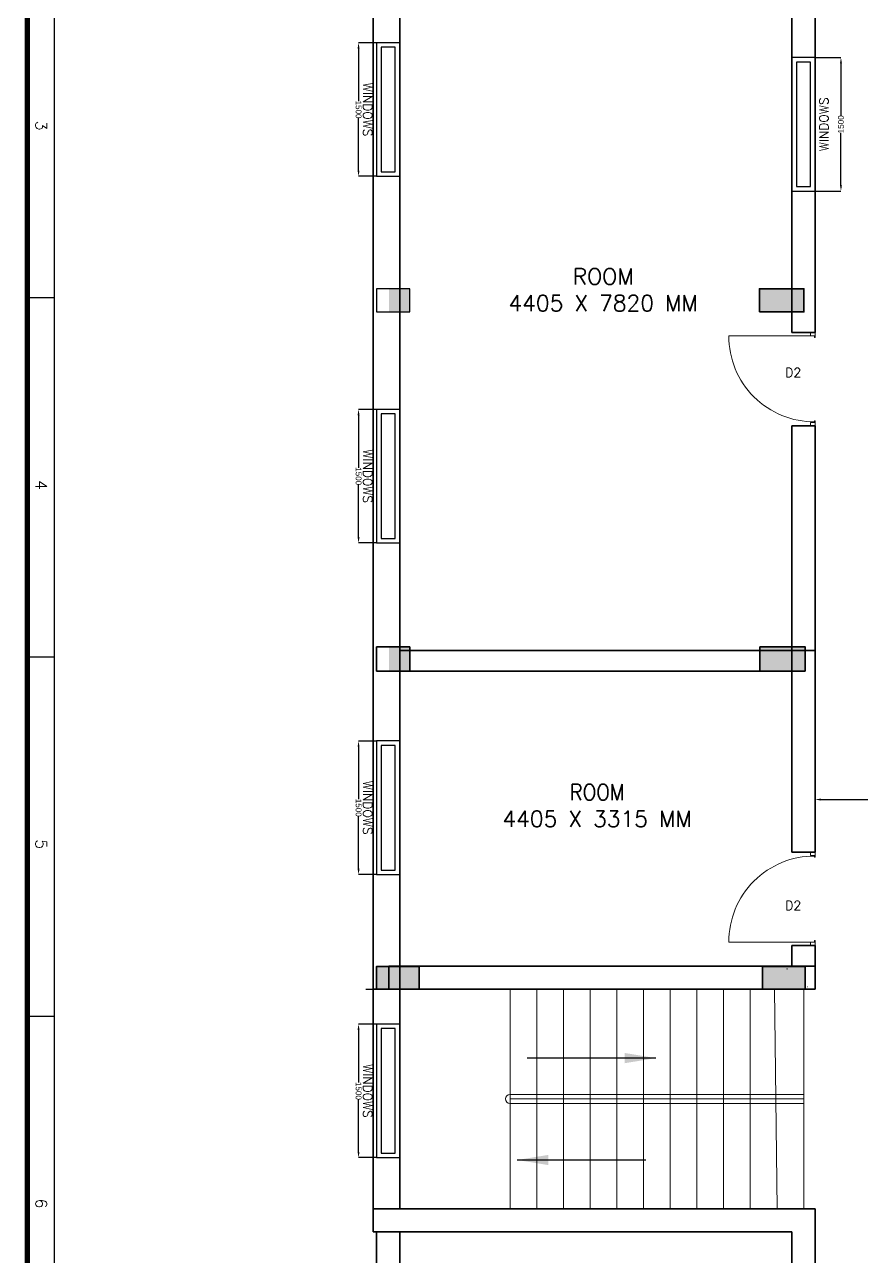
# Model space of a CAD drawing. Extents: x -29638 to 39922, y -31742 to 20224.
# Drawn here: x 6514 to 15916, y -6149 to 7692 of the extents above; entities that cross this region are included whole.
import ezdxf
from ezdxf.enums import TextEntityAlignment as Align

# ---------------------------------------------------------------- set-up
doc = ezdxf.new("R2010")
doc.units = 0
doc.header["$LTSCALE"] = 0.5
doc.header["$MEASUREMENT"] = 0
doc.header["$PDMODE"] = 32
for name, color, linetype, lineweight in [('1050x2100 Door', 6, 'Continuous', 5), ('COL', 1, 'Continuous', 35), ('SILL', 8, 'Continuous', 13), ('wall-1', 7, 'Continuous', 35)]:
    doc.layers.add(name, color=color, linetype=linetype, lineweight=lineweight)
for name, color, linetype in [('Asbuilt', 7, 'Continuous'), ('PDF_Text', 5, 'Continuous'), ('SA-FUR', 3, 'Continuous'), ('TITLE', 7, 'Continuous')]:
    doc.layers.add(name, color=color, linetype=linetype)
doc.styles.add('RomanS', font='romans.shx')
doc.styles.get("Standard").update_dxf_attribs({"font": 'arial.ttf'})
doc.dimstyles.new('Sa-dim', dxfattribs={"dimtxt": 65, "dimasz": 65, "dimexe": 0, "dimexo": 0, "dimtad": 0, "dimdec": 0, "dimdsep": 46, "dimtxsty": 'Standard', "dimcen": 0, "dimclrd": 7, "dimclre": 7, "dimclrt": 1, "dimadec": 0, "dimazin": 0, "dimtfac": 1, "dimtdec": 0, "dimtmove": 0, "dimatfit": 3, "dimfxl": 1, "dimarcsym": 0})

# ---------------------------------------------------------------- blocks, each defined once
blk = doc.blocks.new('1050x2100')
at = {"layer": '1050x2100 Door'}
for p, q in [((289972, 46662), (289972, 46712)), ((289972, 46712), (290030, 46712)), ((289972, 46662), (289972, 46712)), ((289972, 46662), (290010, 46662)), ((290010, 46662), (290010, 46705)), ((290010, 46705), (290030, 46705)), ((290030, 46705), (290030, 46712)), ((291022, 46712), (290964, 46712)), ((290964, 46705), (290964, 46712)), ((290984, 46705), (290964, 46705)), ((290984, 46662), (290984, 46705)), ((291022, 46662), (290984, 46662)), ((290984, 46662), (290984, 45744)), ((291022, 46662), (291022, 46712))]:
    blk.add_line(p, q, dxfattribs=at)
blk.add_arc((290976, 46703), 959, 179.4701, 270.4563, dxfattribs=at)
blk = doc.blocks.new('*U71')
at = {"color": 5}
blk.add_wipeout([(50, 400), (50, 240), (1450, 240), (1450, 400)], dxfattribs=at)
blk.add_wipeout([(0, 450), (0, 190), (1500, 190), (1500, 450)], dxfattribs=at)
for points in [[(0, 450), (0, 190), (1500, 190), (1500, 450)], [(50, 400), (50, 240), (1450, 240), (1450, 400)]]:
    blk.add_lwpolyline(points, close=True, dxfattribs=at)
blk = doc.blocks.new('*D100')
at = {"layer": 'Defpoints', "color": 0}
for p in [(15396, 7322), (15687, 7322), (15396, 5822)]:
    blk.add_point(p, dxfattribs=at)
at = {"layer": 'SA-FUR', "color": 7, "lineweight": -2}
for p, q in [((15396, 7322), (15687, 7322)), ((15687, 7257), (15687, 6666)), ((15687, 5887), (15687, 6477)), ((15396, 5822), (15687, 5822))]:
    blk.add_line(p, q, dxfattribs=at)
at = {"layer": 'SA-FUR', "color": 7}
for points in [[(15676, 7257), (15698, 7257), (15687, 7322)], [(15676, 5887), (15698, 5887), (15687, 5822)]]:
    blk.add_solid(points, dxfattribs=at)
at = {"layer": 'SA-FUR', "color": 1, "insert": (15687, 6572), "char_height": 65, "attachment_point": 5, "rotation": 90}
blk.add_mtext('1500', dxfattribs=at)
blk = doc.blocks.new('*D103')
at = {"layer": 'Defpoints', "color": 0}
for p in [(10266, -3540), (10469, -3540), (10469, -5040)]:
    blk.add_point(p, dxfattribs=at)
at = {"layer": 'SA-FUR', "color": 7, "lineweight": -2}
for p, q in [((10469, -3540), (10266, -3540)), ((10266, -3605), (10266, -4195)), ((10266, -4975), (10266, -4384)), ((10469, -5040), (10266, -5040))]:
    blk.add_line(p, q, dxfattribs=at)
at = {"layer": 'SA-FUR', "color": 7}
for points in [[(10255, -3605), (10277, -3605), (10266, -3540)], [(10255, -4975), (10277, -4975), (10266, -5040)]]:
    blk.add_solid(points, dxfattribs=at)
at = {"layer": 'SA-FUR', "color": 1, "insert": (10266, -4290), "char_height": 65, "attachment_point": 5, "rotation": 270}
blk.add_mtext('1500', dxfattribs=at)
blk = doc.blocks.new('*D104')
at = {"layer": 'Defpoints', "color": 0}
for p in [(10266, -358), (10469, -358), (10469, -1858)]:
    blk.add_point(p, dxfattribs=at)
at = {"layer": 'SA-FUR', "color": 7, "lineweight": -2}
for p, q in [((10469, -358), (10266, -358)), ((10266, -423), (10266, -1013)), ((10266, -1793), (10266, -1202)), ((10469, -1858), (10266, -1858))]:
    blk.add_line(p, q, dxfattribs=at)
at = {"layer": 'SA-FUR', "color": 7}
for points in [[(10255, -423), (10277, -423), (10266, -358)], [(10255, -1793), (10277, -1793), (10266, -1858)]]:
    blk.add_solid(points, dxfattribs=at)
at = {"layer": 'SA-FUR', "color": 1, "insert": (10266, -1108), "char_height": 65, "attachment_point": 5, "rotation": 270}
blk.add_mtext('1500', dxfattribs=at)
blk = doc.blocks.new('*D105')
at = {"layer": 'Defpoints', "color": 0}
for p in [(10266, 3368), (10469, 3368), (10469, 1868)]:
    blk.add_point(p, dxfattribs=at)
at = {"layer": 'SA-FUR', "color": 7, "lineweight": -2}
for p, q in [((10469, 3368), (10266, 3368)), ((10266, 3303), (10266, 2713)), ((10266, 1933), (10266, 2524)), ((10469, 1868), (10266, 1868))]:
    blk.add_line(p, q, dxfattribs=at)
at = {"layer": 'SA-FUR', "color": 7}
for points in [[(10255, 3303), (10277, 3303), (10266, 3368)], [(10255, 1933), (10277, 1933), (10266, 1868)]]:
    blk.add_solid(points, dxfattribs=at)
at = {"layer": 'SA-FUR', "color": 1, "insert": (10266, 2618), "char_height": 65, "attachment_point": 5, "rotation": 270}
blk.add_mtext('1500', dxfattribs=at)
blk = doc.blocks.new('*D106')
at = {"layer": 'Defpoints', "color": 0}
for p in [(10266, 7488), (10469, 7488), (10469, 5988)]:
    blk.add_point(p, dxfattribs=at)
at = {"layer": 'SA-FUR', "color": 7, "lineweight": -2}
for p, q in [((10469, 7488), (10266, 7488)), ((10266, 7423), (10266, 6833)), ((10266, 6053), (10266, 6644)), ((10469, 5988), (10266, 5988))]:
    blk.add_line(p, q, dxfattribs=at)
at = {"layer": 'SA-FUR', "color": 7}
for points in [[(10255, 7423), (10277, 7423), (10266, 7488)], [(10255, 6053), (10277, 6053), (10266, 5988)]]:
    blk.add_solid(points, dxfattribs=at)
at = {"layer": 'SA-FUR', "color": 1, "insert": (10266, 6738), "char_height": 65, "attachment_point": 5, "rotation": 270}
blk.add_mtext('1500', dxfattribs=at)
blk = doc.blocks.new('A$C66962185')
at = {"layer": 'TITLE'}
for p, q in [((203723, -139882), (1210, -139882)), ((51190, -141178), (51190, -139882)), ((68282, -141178), (68282, -139882)), ((85375, -141178), (85375, -139882))]:
    blk.add_line(p, q, dxfattribs=at)
at = {"layer": 'TITLE', "const_width": 250}
blk.add_lwpolyline([(205020, 0), (205020, -141178), (0, -141178), (0, 0)], close=True, dxfattribs=at)
at = {"layer": 'TITLE', "style": 'RomanS'}
for s, p in [('3', (43009, -140511)), ('4', (60101, -140511)), ('5', (77193, -140511)), ('6', (94285, -140511))]:
    blk.add_text(s, height=537, dxfattribs=at).set_placement(p, align=Align.MIDDLE)
blk = doc.blocks.new('*D158')
at = {"color": 7, "lineweight": -2}
for p, q in [((15461, -1016), (16194, -1016)), ((17117, -1016), (16383, -1016))]:
    blk.add_line(p, q, dxfattribs=at)
at = {"color": 7}
for points in [[(15461, -1005), (15461, -1027), (15396, -1016)], [(17117, -1005), (17117, -1027), (17182, -1016)]]:
    blk.add_solid(points, dxfattribs=at)
at = {"layer": 'Defpoints', "color": 0}
for p in [(15396, -1016), (17182, -1016), (17182, -1016)]:
    blk.add_point(p, dxfattribs=at)
at = {"color": 1, "insert": (16289, -1016), "char_height": 65, "attachment_point": 5}
blk.add_mtext('1786', dxfattribs=at)

msp = doc.modelspace()

# ---------------------------------------------------------------- hatches: boundary and pattern name
at = {"layer": 'COL'}
h = msp.add_hatch(color=256, dxfattribs=at)
h.dxf.hatch_style = 1
h.paths.add_polyline_path([(10841.6, 4723.7), (10606.6, 4723.7), (10606.6, 4463.7), (10841.6, 4463.7)])
h = msp.add_hatch(color=256, dxfattribs=at)
h.dxf.hatch_style = 1
h.paths.add_polyline_path([(15271.6, 4723.7), (14771.6, 4723.7), (14771.6, 4463.7), (15271.6, 4463.7)])
h = msp.add_hatch(color=256, dxfattribs=at)
h.dxf.hatch_style = 1
h.paths.add_polyline_path([(10841.6, 698.7), (10606.6, 698.7), (10606.6, 428.7), (10841.6, 428.7)])
h = msp.add_hatch(color=256, dxfattribs=at)
h.dxf.hatch_style = 1
h.paths.add_polyline_path([(15286.6, 698.7), (14776.6, 698.7), (14776.6, 428.7), (15286.6, 428.7)])
h = msp.add_hatch(color=256, dxfattribs=at)
h.dxf.hatch_style = 1
h.paths.add_polyline_path([(10948.6, -2891.3), (10468.6, -2891.3), (10468.6, -3146.3), (10948.6, -3146.3)])
h = msp.add_hatch(color=256, dxfattribs=at)
h.dxf.hatch_style = 1
h.paths.add_polyline_path([(15286.6, -2891.3), (14806.6, -2891.3), (14806.6, -3146.3), (15286.6, -3146.3)])

# ---------------------------------------------------------------- linework, layer by layer
at = {"color": 254, "lineweight": 0, "true_color": 0xdbdbdb, "elevation": 2637.8}
msp.add_lwpolyline([(15315.3, -3120.1), (15311.3, -3120.1)], close=True, dxfattribs=at)
at = {"layer": 'Asbuilt'}
for p, q in [((10606.6, -2886.3, 2637.8), (15286.6, -2886.3, 2637.8)), ((10346.6, -3146.3, 2637.8), (15286.6, -3146.3, 2637.8)), ((15135.6, -5873.3, 2637.8), (10431.5, -5873.3, 2637.8)), ((15135.6, -5873.3, 2637.8), (15135.6, -7646.3, 2637.8))]:
    msp.add_line(p, q, dxfattribs=at)
at = {"layer": 'Asbuilt', "color": 0, "elevation": 2637.8}
msp.add_lwpolyline([(10841.6, 4463.7), (10841.6, 4723.7), (10468.6, 4723.7), (10468.6, 4463.7)], close=True, dxfattribs=at)
at = {"layer": 'COL'}
msp.add_line((15271.6, 4463.7, 2637.8), (15011.6, 4463.7, 2637.8), dxfattribs=at)
at = {"layer": 'COL', "elevation": 2637.8}
for points in [[(14771.6, 4463.7), (15271.6, 4463.7), (15271.6, 4723.7), (14771.6, 4723.7)], [(10841.6, 428.7), (10841.6, 698.7), (10468.6, 698.7), (10468.6, 428.7)], [(15286.6, 428.7), (15286.6, 698.7), (14776.6, 698.7), (14776.6, 428.7)], [(10948.6, -3146.3), (10948.6, -2891.3), (10468.6, -2891.3), (10468.6, -3146.3)], [(15286.6, -3146.3), (15286.6, -2891.3), (14806.6, -2891.3), (14806.6, -3146.3)], [(10610.6, -2918.5), (10606.6, -2918.5)], [(15078.1, -2918.5), (15082.1, -2918.5)]]:
    msp.add_lwpolyline(points, close=True, dxfattribs=at)
at = {"layer": 'SILL'}
for p, q in [((11968.6, -3146.3, 2637.8), (11968.6, -5613.3, 2637.8)), ((12268.6, -3146.3, 2637.8), (12268.6, -5613.3, 2637.8)), ((12568.6, -3146.3, 2637.8), (12568.6, -5613.3, 2637.8)), ((12868.6, -3146.3, 2637.8), (12868.6, -5613.3, 2637.8)), ((13168.6, -3146.3, 2637.8), (13168.6, -5613.3, 2637.8)), ((13468.6, -3146.3, 2637.8), (13468.6, -5613.3, 2637.8)), ((13768.6, -3146.3, 2637.8), (13768.6, -5613.3, 2637.8)), ((14068.6, -3146.3, 2637.8), (14068.6, -5613.3, 2637.8)), ((14368.6, -3146.3, 2637.8), (14368.6, -5613.3, 2637.8)), ((14668.6, -3146.3, 2637.8), (14668.6, -5613.3, 2637.8)), ((14938.6, -3146.3, 2637.8), (14968.6, -5613.3, 2637.8)), ((15268.6, -3146.3, 2637.8), (15268.6, -5613.3, 2637.8))]:
    msp.add_line(p, q, dxfattribs=at)
at = {"layer": 'SILL', "color": 30}
for p, q in [((11968.6, -4329.8, 2637.8), (15268.6, -4329.8, 2637.8)), ((11968.6, -4379.8, 2637.8), (15268.6, -4379.8, 2637.8)), ((11968.6, -4429.8, 2637.8), (15268.6, -4429.8, 2637.8))]:
    msp.add_line(p, q, dxfattribs=at)
msp.add_arc((11968.6, -4379.8, 2637.8), 50, 90, 270, dxfattribs=at)
at = {"layer": 'wall-1', "color": 7}
for p, q in [((10431.5, 14513.7, 2637.8), (10431.5, -3146.3, 2637.8)), ((10731.5, -3146.3, 2637.8), (10731.5, 8478.7, 2637.8)), ((10431.5, -5613.3, 2637.8), (10431.5, -3146.3, 2637.8)), ((10431.5, -3146.3, 2637.8), (10731.5, -3146.3, 2637.8)), ((10731.5, -3146.3, 2637.8), (10731.5, -5613.3, 2637.8))]:
    msp.add_line(p, q, dxfattribs=at)
at = {"layer": 'wall-1'}
for p, q in [((15135.6, 8478.7, 2637.8), (15135.6, 4233.7, 2637.8)), ((15395.6, 8478.7, 2637.8), (15395.6, 4233.7, 2637.8)), ((15395.6, 4233.7, 2637.8), (15135.6, 4233.7, 2637.8)), ((15395.6, 3183.7, 2637.8), (15135.6, 3183.7, 2637.8)), ((15135.6, 3183.7, 2637.8), (15135.6, 658.7, 2637.8)), ((15395.6, 3183.7, 2637.8), (15395.6, 658.7, 2637.8)), ((10731.5, 658.7, 2637.8), (15135.6, 658.7, 2637.8)), ((15135.6, 658.7, 2637.8), (15135.6, -1606.3, 2637.8)), ((15395.6, 658.7, 2637.8), (15135.6, 658.7, 2637.8)), ((15395.6, 658.7, 2637.8), (15135.6, 658.7, 2637.8)), ((15395.6, 658.7, 2637.8), (15395.6, -1606.3, 2637.8)), ((10731.5, 428.7, 2637.8), (15135.6, 428.7, 2637.8)), ((15395.6, -1606.3, 2637.8), (15135.6, -1606.3, 2637.8)), ((15135.6, -2656.3, 2637.8), (15135.6, -2886.3, 2637.8)), ((15395.6, -2656.3, 2637.8), (15135.6, -2656.3, 2637.8)), ((15395.6, -2656.3, 2637.8), (15395.6, -2886.3, 2637.8))]:
    msp.add_line(p, q, dxfattribs=at)
at = {"layer": 'wall-1', "elevation": 2637.8}
msp.add_lwpolyline([(10606.6, -2886.3), (15395.6, -2886.3), (15395.6, -3146.3), (10606.6, -3146.3)], close=True, dxfattribs=at)
at = {"layer": 'wall-1', "color": 7, "elevation": 2637.8}
for points in [[(15135.6, -5873.4), (10431.5, -5873.3), (10431.5, -5613.3), (15395.6, -5613.4)], [(15395.6, -5613.4), (15395.6, -7646.3), (15135.6, -7646.3), (15135.6, -5873.3)]]:
    msp.add_lwpolyline(points, dxfattribs=at)
msp.add_lwpolyline([(10731.5, -5873.3), (10468.6, -5873.3), (10468.6, -19728.3), (10728.6, -19728.3)], close=True, dxfattribs=at)

# ---------------------------------------------------------------- block references
at = {"layer": '1050x2100 Door', "xscale": -1, "rotation": 270}
msp.add_blockref('1050x2100', (-31316.2, -286788.2, 2637.8), dxfattribs=at)
at = {"layer": '1050x2100 Door', "rotation": 270}
msp.add_blockref('1050x2100', (-31316.2, 288365.6, 2637.8), dxfattribs=at)

# ---------------------------------------------------------------- texts
at = {"layer": '1050x2100 Door', "color": 0, "style": 'RomanS'}
for p in [(15059.4, 3731.5, 2637.8), (15059.4, -2257.7, 2637.8)]:
    msp.add_text('D2', height=103.23, dxfattribs=at).set_placement(p)
at = {"layer": 'PDF_Text', "char_height": 100, "attachment_point": 2, "rotation": 270, "style": 'RomanS'}
for insert in [(10418.6, 6738.1, 2637.8), (10418.6, 2618.3, 2637.8), (10418.6, -1107.6, 2637.8), (10418.6, -4289.7, 2637.8)]:
    msp.add_mtext('{\\Fromanc|c0;WINDOWS}', dxfattribs=dict(at, insert=insert))
at = {"layer": 'PDF_Text', "char_height": 180, "attachment_point": 5, "style": 'RomanS'}
for s, insert, width in [('ROOM \\P{\\C0;4405 X 7820 MM}', (13015.4, 4712.7, 2637.8), 2680.779), ('\\pt1980;{\\W0.9;ROOM\\P\\ptz;\\W1;\\C0;4405 X 3315 MM}', (12947.6, -1082.7, 2637.8), 2461.8)]:
    msp.add_mtext(s, dxfattribs=dict(at, insert=insert, width=width))

# ---------------------------------------------------------------- dimensions: what is measured, and where the dimension line sits
at = {"color": 4}
dim = msp.add_linear_dim(base=(17181.6, -1016.2, 2637.8), p1=(15395.6, -1016.2, 2637.8), p2=(17181.6, -1016.2, 2637.8), dimstyle='Sa-dim', dxfattribs=at)
dim.commit()
dim.dimension.update_dxf_attribs({"geometry": '*D158', "text_midpoint": (16288.6, -1016.2, 2637.8)})

# ---------------------------------------------------------------- leaders
at = {"layer": 'Asbuilt', "color": 1}
for points in [[(13606.6, -3921.3, 2637.8), (12160.5, -3921.3, 2637.8)], [(12049.5, -5066.2, 2637.8), (13495.7, -5066.2, 2637.8)]]:
    msp.add_leader(points, dimstyle='Sa-dim', override={"dimasz": 350, "dimgap": 0.09, "dimtad": 0, "dimclrd": 1}, dxfattribs=at)

# ---------------------------------------------------------------- next in the draw order: block references
at = {"rotation": 270}
for p in [(10278.6, 7488.1, 2637.8), (14945.6, 7321.7, 2637.8), (10278.6, 3368.3, 2637.8), (10278.6, -357.6, 2637.8), (10278.6, -3539.7, 2637.8)]:
    msp.add_blockref('*U71', p, dxfattribs=at)

# ---------------------------------------------------------------- next in the draw order: block references
at = {"layer": 'TITLE', "xscale": 0.2362210059282006, "yscale": 0.2362210069968569, "zscale": 0.2362210063558905, "rotation": 270}
msp.add_blockref('A$C66962185', (39892.4, 16717.1, 2637.8), dxfattribs=at)

# ---------------------------------------------------------------- next in the draw order: texts
at = {"layer": 'PDF_Text', "insert": (15445.6, 6571.7, 2637.8), "char_height": 100, "attachment_point": 2, "rotation": 90, "style": 'RomanS'}
msp.add_mtext('{\\Fromanc|c0;WINDOWS}', dxfattribs=at)

# ---------------------------------------------------------------- next in the draw order: dimensions: what is measured, and where the dimension line sits
at = {"layer": 'SA-FUR', "color": 7}
for base, p1, p2, picture, middle in [((10266.3, 7488.1, 2637.8), (10468.6, 5988.1, 2637.8), (10468.6, 7488.1, 2637.8), '*D106', (10266.3, 6738.1, 2637.8)), ((10266.3, 3368.3, 2637.8), (10468.6, 1868.3, 2637.8), (10468.6, 3368.3, 2637.8), '*D105', (10266.3, 2618.3, 2637.8)), ((10266.3, -357.6, 2637.8), (10468.6, -1857.6, 2637.8), (10468.6, -357.6, 2637.8), '*D104', (10266.3, -1107.6, 2637.8)), ((10266.3, -3539.7, 2637.8), (10468.6, -5039.7, 2637.8), (10468.6, -3539.7, 2637.8), '*D103', (10266.3, -4289.7, 2637.8))]:
    dim = msp.add_linear_dim(base=base, p1=p1, p2=p2, angle=90, dimstyle='Sa-dim', dxfattribs=at)
    dim.commit()
    dim.dimension.update_dxf_attribs({"geometry": picture, "text_midpoint": middle, "text_rotation": 270})
dim = msp.add_linear_dim(base=(15686.8, 7321.7, 2637.8), p1=(15395.6, 5821.7, 2637.8), p2=(15395.6, 7321.7, 2637.8), angle=90, dimstyle='Sa-dim', dxfattribs=at)
dim.commit()
dim.dimension.update_dxf_attribs({"geometry": '*D100', "text_midpoint": (15686.8, 6571.7, 2637.8)})

doc.saveas('drawing.dxf')
